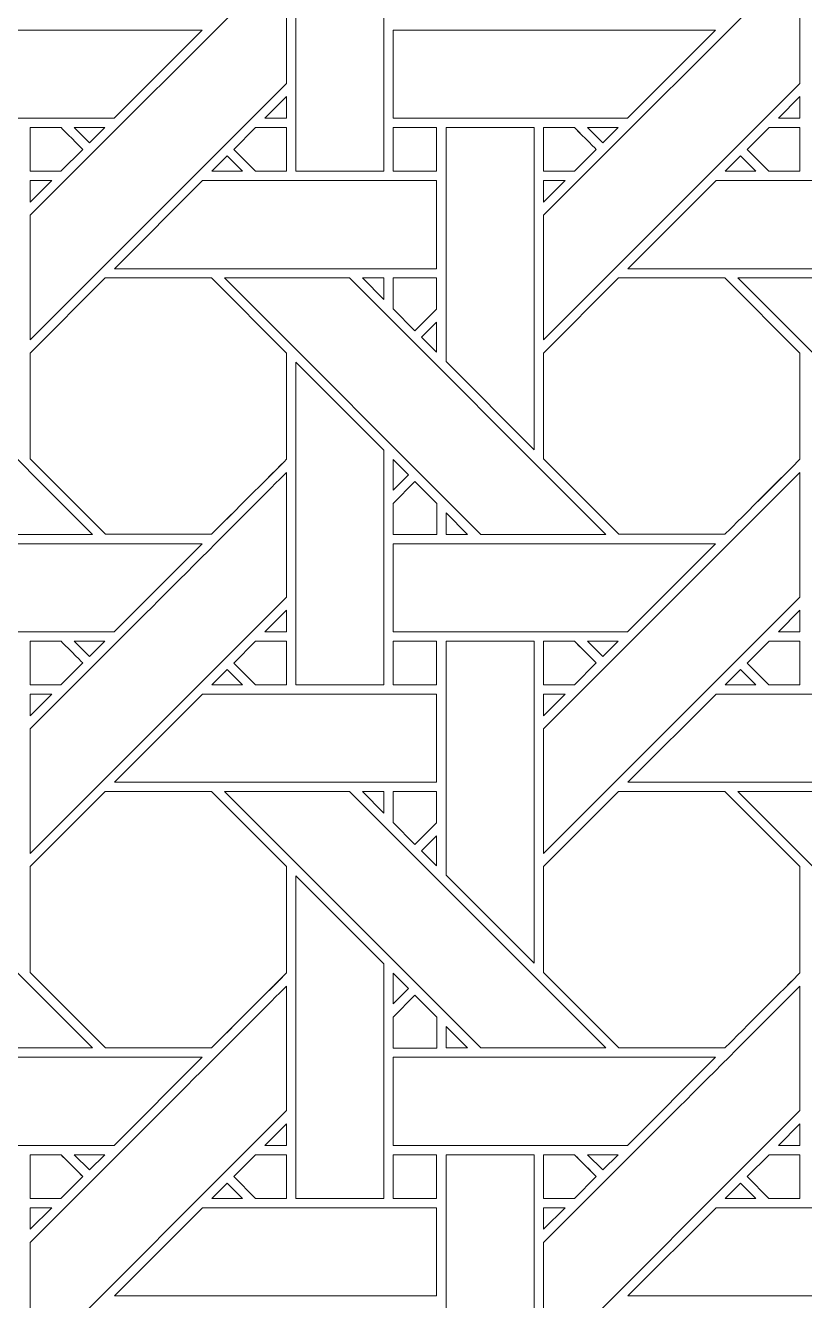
# Model space of a CAD drawing. Header units: inches. Extents: x 2.4 to 22.4, y -0.9 to 19.1.
# Drawn here: x 10.714 to 12.154, y 8.866 to 11.221 of the extents above; entities that cross this region are included whole.
import ezdxf

# ---------------------------------------------------------------- set-up
doc = ezdxf.new("R2010")
doc.units = ezdxf.units.IN
doc.header["$MEASUREMENT"] = 0
doc.layers.add('Design', color=7, linetype='Continuous', lineweight=0)

msp = doc.modelspace()

# ---------------------------------------------------------------- linework, layer by layer
at = {"layer": 'Design'}
for points, knots in [([(2.3829, 19.0948), (2.3829, 19.0948), (2.3829, -0.9052), (2.3829, -0.9052), (2.3829, -0.9052), (22.3829, -0.9052), (22.3829, -0.9052), (22.3829, -0.9052), (22.3829, 19.0948), (22.3829, 19.0948), (22.3829, 19.0948), (2.3829, 19.0948), (2.3829, 19.0948)], [0, 0, 0, 0, 1, 1, 1, 2, 2, 2, 3, 3, 3, 4, 4, 4, 4]), ([(3.3653, 18.1123), (3.3653, 18.1123), (3.3653, 0.0772), (3.3653, 0.0772), (3.3653, 0.0772), (21.4004, 0.0772), (21.4004, 0.0772), (21.4004, 0.0772), (21.4004, 18.1123), (21.4004, 18.1123), (21.4004, 18.1123), (3.3653, 18.1123), (3.3653, 18.1123)], [0, 0, 0, 0, 1, 1, 1, 2, 2, 2, 3, 3, 3, 4, 4, 4, 4]), ([(11.2137, 10.9519), (11.2137, 10.9519), (11.2137, 11.5477), (11.2137, 11.5477), (11.2137, 11.5477), (11.3765, 11.3856), (11.3765, 11.3856), (11.3765, 11.3856), (11.3765, 10.9519), (11.3765, 10.9519), (11.3765, 10.9519), (11.2137, 10.9519), (11.2137, 10.9519)], [0, 0, 0, 0, 1, 1, 1, 2, 2, 2, 3, 3, 3, 4, 4, 4, 4]), ([(11.1966, 11.1141), (11.1966, 11.1141), (10.7229, 10.6404), (10.7229, 10.6404), (10.7229, 10.6404), (10.7229, 10.8705), (10.7229, 10.8705), (10.7229, 10.8705), (11.1966, 11.3441), (11.1966, 11.3441), (11.1966, 11.3441), (11.1966, 11.1141), (11.1966, 11.1141)], [0, 0, 0, 0, 1, 1, 1, 2, 2, 2, 3, 3, 3, 4, 4, 4, 4]), ([(12.1453, 11.1141), (12.1453, 11.1141), (11.6717, 10.6404), (11.6717, 10.6404), (11.6717, 10.6404), (11.6717, 10.8705), (11.6717, 10.8705), (11.6717, 10.8705), (12.1453, 11.3441), (12.1453, 11.3441), (12.1453, 11.3441), (12.1453, 11.1141), (12.1453, 11.1141)], [0, 0, 0, 0, 1, 1, 1, 2, 2, 2, 3, 3, 3, 4, 4, 4, 4]), ([(11.0408, 11.2126), (11.0408, 11.2126), (10.8781, 11.0499), (10.8781, 11.0499), (10.8781, 11.0499), (10.4451, 11.0499), (10.4451, 11.0499), (10.4451, 11.0499), (10.4451, 11.2126), (10.4451, 11.2126), (10.4451, 11.2126), (11.0408, 11.2126), (11.0408, 11.2126)], [0, 0, 0, 0, 1, 1, 1, 2, 2, 2, 3, 3, 3, 4, 4, 4, 4]), ([(11.9895, 11.2126), (11.9895, 11.2126), (11.8268, 11.0499), (11.8268, 11.0499), (11.8268, 11.0499), (11.3938, 11.0499), (11.3938, 11.0499), (11.3938, 11.0499), (11.3938, 11.2126), (11.3938, 11.2126), (11.3938, 11.2126), (11.9895, 11.2126), (11.9895, 11.2126)], [0, 0, 0, 0, 1, 1, 1, 2, 2, 2, 3, 3, 3, 4, 4, 4, 4]), ([(11.1966, 11.0499), (11.1966, 11.0499), (11.1568, 11.0499), (11.1568, 11.0499), (11.1568, 11.0499), (11.1966, 11.0897), (11.1966, 11.0897), (11.1966, 11.0897), (11.1966, 11.0499), (11.1966, 11.0499)], [0, 0, 0, 0, 1, 1, 1, 2, 2, 2, 3, 3, 3, 3]), ([(12.1056, 11.0499), (12.1056, 11.0499), (12.1453, 11.0897), (12.1453, 11.0897), (12.1453, 11.0897), (12.1453, 11.0499), (12.1453, 11.0499), (12.1453, 11.0499), (12.1056, 11.0499), (12.1056, 11.0499)], [0, 0, 0, 0, 1, 1, 1, 2, 2, 2, 3, 3, 3, 3]), ([(10.78, 11.0327), (10.7851, 11.0276), (10.8159, 10.9967), (10.8203, 10.9923), (10.8203, 10.9923), (10.7799, 10.9519), (10.7799, 10.9519), (10.7799, 10.9519), (10.7229, 10.9519), (10.7229, 10.9519), (10.7229, 10.9519), (10.7229, 11.0327), (10.7229, 11.0327), (10.7229, 11.0327), (10.78, 11.0327), (10.78, 11.0327)], [0, 0, 0, 0, 1, 1, 1, 2, 2, 2, 3, 3, 3, 4, 4, 4, 5, 5, 5, 5]), ([(10.8203, 10.9923), (10.8203, 10.9923), (10.7799, 10.9519), (10.7799, 10.9519), (10.7799, 10.9519), (10.7229, 10.9519), (10.7229, 10.9519), (10.7229, 10.9519), (10.7229, 11.0327), (10.7229, 11.0327), (10.7229, 11.0327), (10.78, 11.0327), (10.78, 11.0327), (10.7852, 11.0275), (10.816, 10.9966), (10.8203, 10.9923)], [0, 0, 0, 0, 1, 1, 1, 2, 2, 2, 3, 3, 3, 4, 4, 4, 5, 5, 5, 5]), ([(10.8044, 11.0326), (10.8044, 11.0326), (10.8608, 11.0326), (10.8608, 11.0326), (10.8608, 11.0326), (10.8325, 11.0045), (10.8325, 11.0045), (10.8325, 11.0045), (10.8044, 11.0326), (10.8044, 11.0326)], [0, 0, 0, 0, 1, 1, 1, 2, 2, 2, 3, 3, 3, 3]), ([(11.1395, 10.9519), (11.1395, 10.9519), (11.0991, 10.9923), (11.0991, 10.9923), (11.0991, 10.9923), (11.1396, 11.0327), (11.1396, 11.0327), (11.1396, 11.0327), (11.1966, 11.0327), (11.1966, 11.0327), (11.1966, 11.0327), (11.1966, 10.9519), (11.1966, 10.9519), (11.1966, 10.9519), (11.1395, 10.9519), (11.1395, 10.9519)], [0, 0, 0, 0, 1, 1, 1, 2, 2, 2, 3, 3, 3, 4, 4, 4, 5, 5, 5, 5]), ([(11.0991, 10.9923), (11.0991, 10.9923), (11.1396, 11.0327), (11.1396, 11.0327), (11.1396, 11.0327), (11.1966, 11.0327), (11.1966, 11.0327), (11.1966, 11.0327), (11.1966, 10.9519), (11.1966, 10.9519), (11.1966, 10.9519), (11.1395, 10.9519), (11.1395, 10.9519), (11.1395, 10.9519), (11.0991, 10.9923), (11.0991, 10.9923)], [0, 0, 0, 0, 1, 1, 1, 2, 2, 2, 3, 3, 3, 4, 4, 4, 5, 5, 5, 5]), ([(11.3938, 11.0327), (11.3938, 11.0327), (11.474, 11.0327), (11.474, 11.0327), (11.474, 11.0327), (11.474, 10.9519), (11.474, 10.9519), (11.474, 10.9519), (11.3938, 10.9519), (11.3938, 10.9519), (11.3938, 10.9519), (11.3938, 11.0327), (11.3938, 11.0327)], [0, 0, 0, 0, 1, 1, 1, 2, 2, 2, 3, 3, 3, 4, 4, 4, 4]), ([(11.474, 10.9519), (11.474, 10.9519), (11.3938, 10.9519), (11.3938, 10.9519), (11.3938, 10.9519), (11.3938, 11.0327), (11.3938, 11.0327), (11.3938, 11.0327), (11.474, 11.0327), (11.474, 11.0327), (11.474, 11.0327), (11.474, 10.9519), (11.474, 10.9519)], [0, 0, 0, 0, 1, 1, 1, 2, 2, 2, 3, 3, 3, 4, 4, 4, 4]), ([(11.4916, 10.6004), (11.4916, 10.6004), (11.4916, 11.0326), (11.4916, 11.0326), (11.4916, 11.0326), (11.6545, 11.0326), (11.6545, 11.0326), (11.6545, 11.0326), (11.6545, 10.4375), (11.6545, 10.4375), (11.6545, 10.4375), (11.4916, 10.6004), (11.4916, 10.6004)], [0, 0, 0, 0, 1, 1, 1, 2, 2, 2, 3, 3, 3, 4, 4, 4, 4]), ([(11.7287, 11.0327), (11.7339, 11.0276), (11.7646, 10.9967), (11.7691, 10.9923), (11.7691, 10.9923), (11.7286, 10.9519), (11.7286, 10.9519), (11.7286, 10.9519), (11.6717, 10.9519), (11.6717, 10.9519), (11.6717, 10.9519), (11.6717, 11.0327), (11.6717, 11.0327), (11.6717, 11.0327), (11.7287, 11.0327), (11.7287, 11.0327)], [0, 0, 0, 0, 1, 1, 1, 2, 2, 2, 3, 3, 3, 4, 4, 4, 5, 5, 5, 5]), ([(11.7691, 10.9923), (11.7691, 10.9923), (11.7286, 10.9519), (11.7286, 10.9519), (11.7286, 10.9519), (11.6717, 10.9519), (11.6717, 10.9519), (11.6717, 10.9519), (11.6717, 11.0327), (11.6717, 11.0327), (11.6717, 11.0327), (11.7287, 11.0327), (11.7287, 11.0327), (11.7339, 11.0275), (11.7647, 10.9966), (11.7691, 10.9923)], [0, 0, 0, 0, 1, 1, 1, 2, 2, 2, 3, 3, 3, 4, 4, 4, 5, 5, 5, 5]), ([(11.7531, 11.0326), (11.7531, 11.0326), (11.8096, 11.0326), (11.8096, 11.0326), (11.8096, 11.0326), (11.7813, 11.0045), (11.7813, 11.0045), (11.7813, 11.0045), (11.7531, 11.0326), (11.7531, 11.0326)], [0, 0, 0, 0, 1, 1, 1, 2, 2, 2, 3, 3, 3, 3]), ([(12.0882, 10.9519), (12.0882, 10.9519), (12.0479, 10.9923), (12.0479, 10.9923), (12.0479, 10.9923), (12.0883, 11.0327), (12.0883, 11.0327), (12.0883, 11.0327), (12.1453, 11.0327), (12.1453, 11.0327), (12.1453, 11.0327), (12.1453, 10.9519), (12.1453, 10.9519), (12.1453, 10.9519), (12.0882, 10.9519), (12.0882, 10.9519)], [0, 0, 0, 0, 1, 1, 1, 2, 2, 2, 3, 3, 3, 4, 4, 4, 5, 5, 5, 5]), ([(12.1453, 10.9519), (12.1453, 10.9519), (12.0882, 10.9519), (12.0882, 10.9519), (12.0882, 10.9519), (12.0479, 10.9923), (12.0479, 10.9923), (12.0479, 10.9923), (12.0883, 11.0327), (12.0883, 11.0327), (12.0883, 11.0327), (12.1453, 11.0327), (12.1453, 11.0327), (12.1453, 11.0327), (12.1453, 10.9519), (12.1453, 10.9519)], [0, 0, 0, 0, 1, 1, 1, 2, 2, 2, 3, 3, 3, 4, 4, 4, 5, 5, 5, 5]), ([(11.1153, 10.9519), (11.1153, 10.9519), (11.0588, 10.9519), (11.0588, 10.9519), (11.0588, 10.9519), (11.087, 10.9801), (11.087, 10.9801), (11.087, 10.9801), (11.1153, 10.9519), (11.1153, 10.9519)], [0, 0, 0, 0, 1, 1, 1, 2, 2, 2, 3, 3, 3, 3]), ([(12.0075, 10.9519), (12.0075, 10.9519), (12.0358, 10.9801), (12.0358, 10.9801), (12.0358, 10.9801), (12.064, 10.9519), (12.064, 10.9519), (12.064, 10.9519), (12.0075, 10.9519), (12.0075, 10.9519)], [0, 0, 0, 0, 1, 1, 1, 2, 2, 2, 3, 3, 3, 3]), ([(10.7628, 10.9347), (10.7628, 10.9347), (10.7229, 10.8949), (10.7229, 10.8949), (10.7229, 10.8949), (10.7229, 10.9347), (10.7229, 10.9347), (10.7229, 10.9347), (10.7628, 10.9347), (10.7628, 10.9347)], [0, 0, 0, 0, 1, 1, 1, 2, 2, 2, 3, 3, 3, 3]), ([(11.4741, 10.9347), (11.4741, 10.9347), (11.4741, 10.7719), (11.4741, 10.7719), (11.4741, 10.7719), (10.8788, 10.7719), (10.8788, 10.7719), (10.8788, 10.7719), (11.0416, 10.9347), (11.0416, 10.9347), (11.0416, 10.9347), (11.4741, 10.9347), (11.4741, 10.9347)], [0, 0, 0, 0, 1, 1, 1, 2, 2, 2, 3, 3, 3, 4, 4, 4, 4]), ([(11.7115, 10.9347), (11.7115, 10.9347), (11.6717, 10.8949), (11.6717, 10.8949), (11.6717, 10.8949), (11.6717, 10.9347), (11.6717, 10.9347), (11.6717, 10.9347), (11.7115, 10.9347), (11.7115, 10.9347)], [0, 0, 0, 0, 1, 1, 1, 2, 2, 2, 3, 3, 3, 3]), ([(12.4228, 10.9347), (12.4228, 10.9347), (12.4228, 10.7719), (12.4228, 10.7719), (12.4228, 10.7719), (11.8275, 10.7719), (11.8275, 10.7719), (11.8275, 10.7719), (11.9904, 10.9347), (11.9904, 10.9347), (11.9904, 10.9347), (12.4228, 10.9347), (12.4228, 10.9347)], [0, 0, 0, 0, 1, 1, 1, 2, 2, 2, 3, 3, 3, 4, 4, 4, 4]), ([(10.3643, 10.7548), (10.3643, 10.7548), (10.838, 10.2811), (10.838, 10.2811), (10.838, 10.2811), (10.6069, 10.2811), (10.6069, 10.2811), (10.6069, 10.2811), (10.1334, 10.7548), (10.1334, 10.7548), (10.1334, 10.7548), (10.3643, 10.7548), (10.3643, 10.7548)], [0, 0, 0, 0, 1, 1, 1, 2, 2, 2, 3, 3, 3, 4, 4, 4, 4]), ([(10.8616, 10.7548), (10.8616, 10.7548), (11.0578, 10.7548), (11.0578, 10.7548), (11.0578, 10.7548), (11.1966, 10.6161), (11.1966, 10.6161), (11.1966, 10.6161), (11.1966, 10.4198), (11.1966, 10.4198), (11.1788, 10.4019), (11.0669, 10.2902), (11.0579, 10.2812), (11.0579, 10.2812), (10.8622, 10.2812), (10.8622, 10.2812), (10.8622, 10.2812), (10.7229, 10.4204), (10.7229, 10.4204), (10.7229, 10.4204), (10.7229, 10.6161), (10.7229, 10.6161), (10.7229, 10.6161), (10.8616, 10.7548), (10.8616, 10.7548)], [0, 0, 0, 0, 1, 1, 1, 2, 2, 2, 3, 3, 3, 4, 4, 4, 5, 5, 5, 6, 6, 6, 7, 7, 7, 8, 8, 8, 8]), ([(11.1966, 10.6161), (11.1966, 10.6161), (11.1966, 10.4198), (11.1966, 10.4198), (11.1787, 10.4019), (11.0668, 10.2901), (11.0579, 10.2812), (11.0579, 10.2812), (10.8622, 10.2812), (10.8622, 10.2812), (10.8622, 10.2812), (10.7229, 10.4204), (10.7229, 10.4204), (10.7229, 10.4204), (10.7229, 10.6161), (10.7229, 10.6161), (10.7229, 10.6161), (10.8616, 10.7548), (10.8616, 10.7548), (10.8616, 10.7548), (11.0578, 10.7548), (11.0578, 10.7548), (11.0578, 10.7548), (11.1966, 10.6161), (11.1966, 10.6161)], [0, 0, 0, 0, 1, 1, 1, 2, 2, 2, 3, 3, 3, 4, 4, 4, 5, 5, 5, 6, 6, 6, 7, 7, 7, 8, 8, 8, 8]), ([(11.7867, 10.2811), (11.7867, 10.2811), (11.5556, 10.2811), (11.5556, 10.2811), (11.5556, 10.2811), (11.0821, 10.7548), (11.0821, 10.7548), (11.0821, 10.7548), (11.313, 10.7548), (11.313, 10.7548), (11.313, 10.7548), (11.7867, 10.2811), (11.7867, 10.2811)], [0, 0, 0, 0, 1, 1, 1, 2, 2, 2, 3, 3, 3, 4, 4, 4, 4]), ([(11.3372, 10.7548), (11.3372, 10.7548), (11.3766, 10.7548), (11.3766, 10.7548), (11.3766, 10.7548), (11.3766, 10.715), (11.3766, 10.715), (11.3766, 10.715), (11.3372, 10.7548), (11.3372, 10.7548)], [0, 0, 0, 0, 1, 1, 1, 2, 2, 2, 3, 3, 3, 3]), ([(11.474, 10.7548), (11.474, 10.7548), (11.474, 10.6972), (11.474, 10.6972), (11.474, 10.6972), (11.4341, 10.6573), (11.4341, 10.6573), (11.4341, 10.6573), (11.3938, 10.6976), (11.3938, 10.6976), (11.3938, 10.6976), (11.3938, 10.7548), (11.3938, 10.7548), (11.3938, 10.7548), (11.474, 10.7548), (11.474, 10.7548)], [0, 0, 0, 0, 1, 1, 1, 2, 2, 2, 3, 3, 3, 4, 4, 4, 5, 5, 5, 5]), ([(11.4341, 10.6573), (11.4341, 10.6573), (11.3938, 10.6976), (11.3938, 10.6976), (11.3938, 10.6976), (11.3938, 10.7548), (11.3938, 10.7548), (11.3938, 10.7548), (11.474, 10.7548), (11.474, 10.7548), (11.474, 10.7548), (11.474, 10.6972), (11.474, 10.6972), (11.474, 10.6972), (11.4341, 10.6573), (11.4341, 10.6573)], [0, 0, 0, 0, 1, 1, 1, 2, 2, 2, 3, 3, 3, 4, 4, 4, 5, 5, 5, 5]), ([(11.8104, 10.7548), (11.8104, 10.7548), (12.0066, 10.7548), (12.0066, 10.7548), (12.0066, 10.7548), (12.1453, 10.6161), (12.1453, 10.6161), (12.1453, 10.6161), (12.1453, 10.4199), (12.1453, 10.4199), (12.1275, 10.4019), (12.0156, 10.2902), (12.0066, 10.2812), (12.0066, 10.2812), (11.8109, 10.2812), (11.8109, 10.2812), (11.8109, 10.2812), (11.6717, 10.4204), (11.6717, 10.4204), (11.6717, 10.4204), (11.6717, 10.6161), (11.6717, 10.6161), (11.6717, 10.6161), (11.8104, 10.7548), (11.8104, 10.7548)], [0, 0, 0, 0, 1, 1, 1, 2, 2, 2, 3, 3, 3, 4, 4, 4, 5, 5, 5, 6, 6, 6, 7, 7, 7, 8, 8, 8, 8]), ([(12.1453, 10.6161), (12.1453, 10.6161), (12.1453, 10.4199), (12.1453, 10.4199), (12.1274, 10.4017), (12.0155, 10.29), (12.0066, 10.2812), (12.0066, 10.2812), (11.8109, 10.2812), (11.8109, 10.2812), (11.8109, 10.2812), (11.6717, 10.4204), (11.6717, 10.4204), (11.6717, 10.4204), (11.6717, 10.6161), (11.6717, 10.6161), (11.6717, 10.6161), (11.8104, 10.7548), (11.8104, 10.7548), (11.8104, 10.7548), (12.0066, 10.7548), (12.0066, 10.7548), (12.0066, 10.7548), (12.1453, 10.6161), (12.1453, 10.6161)], [0, 0, 0, 0, 1, 1, 1, 2, 2, 2, 3, 3, 3, 4, 4, 4, 5, 5, 5, 6, 6, 6, 7, 7, 7, 8, 8, 8, 8]), ([(12.7354, 10.2811), (12.7354, 10.2811), (12.5044, 10.2811), (12.5044, 10.2811), (12.5044, 10.2811), (12.0308, 10.7548), (12.0308, 10.7548), (12.0308, 10.7548), (12.2618, 10.7548), (12.2618, 10.7548), (12.2618, 10.7548), (12.7354, 10.2811), (12.7354, 10.2811)], [0, 0, 0, 0, 1, 1, 1, 2, 2, 2, 3, 3, 3, 4, 4, 4, 4]), ([(11.4741, 10.6729), (11.4741, 10.6729), (11.4741, 10.6178), (11.4741, 10.6178), (11.4741, 10.6178), (11.4463, 10.6452), (11.4463, 10.6452), (11.4463, 10.6452), (11.4741, 10.6729), (11.4741, 10.6729)], [0, 0, 0, 0, 1, 1, 1, 2, 2, 2, 3, 3, 3, 3]), ([(11.2137, 10.0031), (11.2137, 10.0031), (11.2137, 10.599), (11.2137, 10.599), (11.2137, 10.599), (11.3765, 10.4368), (11.3765, 10.4368), (11.3765, 10.4368), (11.3765, 10.0031), (11.3765, 10.0031), (11.3765, 10.0031), (11.2137, 10.0031), (11.2137, 10.0031)], [0, 0, 0, 0, 1, 1, 1, 2, 2, 2, 3, 3, 3, 4, 4, 4, 4]), ([(11.3938, 10.3626), (11.3938, 10.3626), (11.3938, 10.4193), (11.3938, 10.4193), (11.3938, 10.4193), (11.422, 10.3908), (11.422, 10.3908), (11.422, 10.3908), (11.3938, 10.3626), (11.3938, 10.3626)], [0, 0, 0, 0, 1, 1, 1, 2, 2, 2, 3, 3, 3, 3]), ([(10.8592, 10.058), (10.9086, 10.1072), (11.1411, 10.3399), (11.1966, 10.3954), (11.1966, 10.3954), (11.1966, 10.1654), (11.1966, 10.1654), (11.1966, 10.1654), (10.7229, 9.6917), (10.7229, 9.6917), (10.7229, 9.6917), (10.7229, 9.9218), (10.7229, 9.9218), (10.7229, 9.9218), (10.8592, 10.058), (10.8592, 10.058)], [0, 0, 0, 0, 1, 1, 1, 2, 2, 2, 3, 3, 3, 4, 4, 4, 5, 5, 5, 5]), ([(12.1453, 10.1654), (12.1453, 10.1654), (11.6717, 9.6917), (11.6717, 9.6917), (11.6717, 9.6917), (11.6717, 9.9218), (11.6717, 9.9218), (11.6717, 9.9218), (12.1453, 10.3954), (12.1453, 10.3954), (12.1453, 10.3954), (12.1453, 10.1654), (12.1453, 10.1654)], [0, 0, 0, 0, 1, 1, 1, 2, 2, 2, 3, 3, 3, 4, 4, 4, 4]), ([(11.3938, 10.2809), (11.3938, 10.2809), (11.3938, 10.3382), (11.3938, 10.3382), (11.3938, 10.3382), (11.4341, 10.3785), (11.4341, 10.3785), (11.4341, 10.3785), (11.4745, 10.3382), (11.4745, 10.3382), (11.4745, 10.3382), (11.4745, 10.2809), (11.4745, 10.2809), (11.4745, 10.2809), (11.3938, 10.2809), (11.3938, 10.2809)], [0, 0, 0, 0, 1, 1, 1, 2, 2, 2, 3, 3, 3, 4, 4, 4, 5, 5, 5, 5]), ([(11.4341, 10.3785), (11.4341, 10.3785), (11.4745, 10.3382), (11.4745, 10.3382), (11.4745, 10.3382), (11.4745, 10.2809), (11.4745, 10.2809), (11.4745, 10.2809), (11.3938, 10.2809), (11.3938, 10.2809), (11.3938, 10.2809), (11.3938, 10.3382), (11.3938, 10.3382), (11.3938, 10.3382), (11.4341, 10.3785), (11.4341, 10.3785)], [0, 0, 0, 0, 1, 1, 1, 2, 2, 2, 3, 3, 3, 4, 4, 4, 5, 5, 5, 5]), ([(11.4917, 10.2811), (11.4917, 10.2811), (11.4917, 10.3209), (11.4917, 10.3209), (11.4917, 10.3209), (11.5314, 10.2811), (11.5314, 10.2811), (11.5314, 10.2811), (11.4917, 10.2811), (11.4917, 10.2811)], [0, 0, 0, 0, 1, 1, 1, 2, 2, 2, 3, 3, 3, 3]), ([(10.4451, 10.1012), (10.4451, 10.1012), (10.4451, 10.2639), (10.4451, 10.2639), (10.4451, 10.2639), (11.0408, 10.2639), (11.0408, 10.2639), (11.0408, 10.2639), (10.8781, 10.1012), (10.8781, 10.1012), (10.8781, 10.1012), (10.4451, 10.1012), (10.4451, 10.1012)], [0, 0, 0, 0, 1, 1, 1, 2, 2, 2, 3, 3, 3, 4, 4, 4, 4]), ([(11.9895, 10.2639), (11.9895, 10.2639), (11.8268, 10.1012), (11.8268, 10.1012), (11.8268, 10.1012), (11.3938, 10.1012), (11.3938, 10.1012), (11.3938, 10.1012), (11.3938, 10.2639), (11.3938, 10.2639), (11.3938, 10.2639), (11.9895, 10.2639), (11.9895, 10.2639)], [0, 0, 0, 0, 1, 1, 1, 2, 2, 2, 3, 3, 3, 4, 4, 4, 4]), ([(11.1568, 10.1012), (11.1568, 10.1012), (11.1966, 10.141), (11.1966, 10.141), (11.1966, 10.141), (11.1966, 10.1012), (11.1966, 10.1012), (11.1966, 10.1012), (11.1568, 10.1012), (11.1568, 10.1012)], [0, 0, 0, 0, 1, 1, 1, 2, 2, 2, 3, 3, 3, 3]), ([(12.1056, 10.1012), (12.1056, 10.1012), (12.1453, 10.141), (12.1453, 10.141), (12.1453, 10.141), (12.1453, 10.1012), (12.1453, 10.1012), (12.1453, 10.1012), (12.1056, 10.1012), (12.1056, 10.1012)], [0, 0, 0, 0, 1, 1, 1, 2, 2, 2, 3, 3, 3, 3]), ([(10.78, 10.0839), (10.7851, 10.0788), (10.8159, 10.048), (10.8203, 10.0436), (10.8203, 10.0436), (10.7799, 10.0032), (10.7799, 10.0032), (10.7799, 10.0032), (10.7229, 10.0032), (10.7229, 10.0032), (10.7229, 10.0032), (10.7229, 10.0839), (10.7229, 10.0839), (10.7229, 10.0839), (10.78, 10.0839), (10.78, 10.0839)], [0, 0, 0, 0, 1, 1, 1, 2, 2, 2, 3, 3, 3, 4, 4, 4, 5, 5, 5, 5]), ([(10.8203, 10.0436), (10.8203, 10.0436), (10.7799, 10.0032), (10.7799, 10.0032), (10.7799, 10.0032), (10.7229, 10.0032), (10.7229, 10.0032), (10.7229, 10.0032), (10.7229, 10.0839), (10.7229, 10.0839), (10.7229, 10.0839), (10.78, 10.0839), (10.78, 10.0839), (10.7852, 10.0787), (10.816, 10.0479), (10.8203, 10.0436)], [0, 0, 0, 0, 1, 1, 1, 2, 2, 2, 3, 3, 3, 4, 4, 4, 5, 5, 5, 5]), ([(10.8044, 10.0839), (10.8044, 10.0839), (10.8608, 10.0839), (10.8608, 10.0839), (10.8608, 10.0839), (10.8326, 10.0557), (10.8326, 10.0557), (10.8326, 10.0557), (10.8044, 10.0839), (10.8044, 10.0839)], [0, 0, 0, 0, 1, 1, 1, 2, 2, 2, 3, 3, 3, 3]), ([(11.1395, 10.0031), (11.1395, 10.0031), (11.0991, 10.0435), (11.0991, 10.0435), (11.0991, 10.0435), (11.1396, 10.084), (11.1396, 10.084), (11.1396, 10.084), (11.1966, 10.084), (11.1966, 10.084), (11.1966, 10.084), (11.1966, 10.0031), (11.1966, 10.0031), (11.1966, 10.0031), (11.1395, 10.0031), (11.1395, 10.0031)], [0, 0, 0, 0, 1, 1, 1, 2, 2, 2, 3, 3, 3, 4, 4, 4, 5, 5, 5, 5]), ([(11.0991, 10.0435), (11.0991, 10.0435), (11.1396, 10.084), (11.1396, 10.084), (11.1396, 10.084), (11.1966, 10.084), (11.1966, 10.084), (11.1966, 10.084), (11.1966, 10.0031), (11.1966, 10.0031), (11.1966, 10.0031), (11.1395, 10.0031), (11.1395, 10.0031), (11.1395, 10.0031), (11.0991, 10.0435), (11.0991, 10.0435)], [0, 0, 0, 0, 1, 1, 1, 2, 2, 2, 3, 3, 3, 4, 4, 4, 5, 5, 5, 5]), ([(11.3938, 10.0839), (11.3938, 10.0839), (11.474, 10.0839), (11.474, 10.0839), (11.474, 10.0839), (11.474, 10.0031), (11.474, 10.0031), (11.474, 10.0031), (11.3938, 10.0031), (11.3938, 10.0031), (11.3938, 10.0031), (11.3938, 10.0839), (11.3938, 10.0839)], [0, 0, 0, 0, 1, 1, 1, 2, 2, 2, 3, 3, 3, 4, 4, 4, 4]), ([(11.474, 10.0839), (11.474, 10.0839), (11.474, 10.0031), (11.474, 10.0031), (11.474, 10.0031), (11.3938, 10.0031), (11.3938, 10.0031), (11.3938, 10.0031), (11.3938, 10.0839), (11.3938, 10.0839), (11.3938, 10.0839), (11.474, 10.0839), (11.474, 10.0839)], [0, 0, 0, 0, 1, 1, 1, 2, 2, 2, 3, 3, 3, 4, 4, 4, 4]), ([(11.6545, 10.0839), (11.6545, 10.0839), (11.6545, 9.4888), (11.6545, 9.4888), (11.6545, 9.4888), (11.4916, 9.6517), (11.4916, 9.6517), (11.4916, 9.6517), (11.4916, 10.0839), (11.4916, 10.0839), (11.4916, 10.0839), (11.6545, 10.0839), (11.6545, 10.0839)], [0, 0, 0, 0, 1, 1, 1, 2, 2, 2, 3, 3, 3, 4, 4, 4, 4]), ([(11.7287, 10.0839), (11.7339, 10.0788), (11.7646, 10.048), (11.7691, 10.0436), (11.7691, 10.0436), (11.7286, 10.0032), (11.7286, 10.0032), (11.7286, 10.0032), (11.6717, 10.0032), (11.6717, 10.0032), (11.6717, 10.0032), (11.6717, 10.0839), (11.6717, 10.0839), (11.6717, 10.0839), (11.7287, 10.0839), (11.7287, 10.0839)], [0, 0, 0, 0, 1, 1, 1, 2, 2, 2, 3, 3, 3, 4, 4, 4, 5, 5, 5, 5]), ([(11.7691, 10.0436), (11.7691, 10.0436), (11.7286, 10.0032), (11.7286, 10.0032), (11.7286, 10.0032), (11.6717, 10.0032), (11.6717, 10.0032), (11.6717, 10.0032), (11.6717, 10.0839), (11.6717, 10.0839), (11.6717, 10.0839), (11.7287, 10.0839), (11.7287, 10.0839), (11.7339, 10.0787), (11.7647, 10.0479), (11.7691, 10.0436)], [0, 0, 0, 0, 1, 1, 1, 2, 2, 2, 3, 3, 3, 4, 4, 4, 5, 5, 5, 5]), ([(11.7531, 10.0839), (11.7531, 10.0839), (11.8096, 10.0839), (11.8096, 10.0839), (11.8096, 10.0839), (11.7813, 10.0557), (11.7813, 10.0557), (11.7813, 10.0557), (11.7531, 10.0839), (11.7531, 10.0839)], [0, 0, 0, 0, 1, 1, 1, 2, 2, 2, 3, 3, 3, 3]), ([(12.0882, 10.0031), (12.0882, 10.0031), (12.0479, 10.0435), (12.0479, 10.0435), (12.0479, 10.0435), (12.0883, 10.084), (12.0883, 10.084), (12.0883, 10.084), (12.1453, 10.084), (12.1453, 10.084), (12.1453, 10.084), (12.1453, 10.0031), (12.1453, 10.0031), (12.1453, 10.0031), (12.0882, 10.0031), (12.0882, 10.0031)], [0, 0, 0, 0, 1, 1, 1, 2, 2, 2, 3, 3, 3, 4, 4, 4, 5, 5, 5, 5]), ([(12.1453, 10.0031), (12.1453, 10.0031), (12.0882, 10.0031), (12.0882, 10.0031), (12.0882, 10.0031), (12.0479, 10.0435), (12.0479, 10.0435), (12.0479, 10.0435), (12.0883, 10.084), (12.0883, 10.084), (12.0883, 10.084), (12.1453, 10.084), (12.1453, 10.084), (12.1453, 10.084), (12.1453, 10.0031), (12.1453, 10.0031)], [0, 0, 0, 0, 1, 1, 1, 2, 2, 2, 3, 3, 3, 4, 4, 4, 5, 5, 5, 5]), ([(11.1153, 10.0031), (11.1153, 10.0031), (11.0588, 10.0031), (11.0588, 10.0031), (11.0588, 10.0031), (11.087, 10.0314), (11.087, 10.0314), (11.087, 10.0314), (11.1153, 10.0031), (11.1153, 10.0031)], [0, 0, 0, 0, 1, 1, 1, 2, 2, 2, 3, 3, 3, 3]), ([(12.0075, 10.0031), (12.0075, 10.0031), (12.0358, 10.0314), (12.0358, 10.0314), (12.0358, 10.0314), (12.064, 10.0031), (12.064, 10.0031), (12.064, 10.0031), (12.0075, 10.0031), (12.0075, 10.0031)], [0, 0, 0, 0, 1, 1, 1, 2, 2, 2, 3, 3, 3, 3]), ([(10.7628, 9.986), (10.7628, 9.986), (10.7229, 9.9462), (10.7229, 9.9462), (10.7229, 9.9462), (10.7229, 9.986), (10.7229, 9.986), (10.7229, 9.986), (10.7628, 9.986), (10.7628, 9.986)], [0, 0, 0, 0, 1, 1, 1, 2, 2, 2, 3, 3, 3, 3]), ([(11.0416, 9.986), (11.0416, 9.986), (11.4741, 9.986), (11.4741, 9.986), (11.4741, 9.986), (11.4741, 9.8232), (11.4741, 9.8232), (11.4741, 9.8232), (10.8788, 9.8232), (10.8788, 9.8232), (10.8788, 9.8232), (11.0416, 9.986), (11.0416, 9.986)], [0, 0, 0, 0, 1, 1, 1, 2, 2, 2, 3, 3, 3, 4, 4, 4, 4]), ([(11.7115, 9.986), (11.7115, 9.986), (11.6717, 9.9462), (11.6717, 9.9462), (11.6717, 9.9462), (11.6717, 9.986), (11.6717, 9.986), (11.6717, 9.986), (11.7115, 9.986), (11.7115, 9.986)], [0, 0, 0, 0, 1, 1, 1, 2, 2, 2, 3, 3, 3, 3]), ([(12.4228, 9.986), (12.4228, 9.986), (12.4228, 9.8232), (12.4228, 9.8232), (12.4228, 9.8232), (11.8275, 9.8232), (11.8275, 9.8232), (11.8275, 9.8232), (11.9904, 9.986), (11.9904, 9.986), (11.9904, 9.986), (12.4228, 9.986), (12.4228, 9.986)], [0, 0, 0, 0, 1, 1, 1, 2, 2, 2, 3, 3, 3, 4, 4, 4, 4]), ([(10.3643, 9.8061), (10.3643, 9.8061), (10.838, 9.3324), (10.838, 9.3324), (10.838, 9.3324), (10.6069, 9.3324), (10.6069, 9.3324), (10.6069, 9.3324), (10.1334, 9.8061), (10.1334, 9.8061), (10.1334, 9.8061), (10.3643, 9.8061), (10.3643, 9.8061)], [0, 0, 0, 0, 1, 1, 1, 2, 2, 2, 3, 3, 3, 4, 4, 4, 4]), ([(10.8616, 9.8061), (10.8616, 9.8061), (11.0578, 9.8061), (11.0578, 9.8061), (11.0578, 9.8061), (11.1966, 9.6673), (11.1966, 9.6673), (11.1966, 9.6673), (11.1966, 9.4711), (11.1966, 9.4711), (11.1788, 9.4532), (11.0669, 9.3414), (11.0579, 9.3324), (11.0579, 9.3324), (10.8622, 9.3324), (10.8622, 9.3324), (10.8622, 9.3324), (10.7229, 9.4717), (10.7229, 9.4717), (10.7229, 9.4717), (10.7229, 9.6673), (10.7229, 9.6673), (10.7229, 9.6673), (10.8616, 9.8061), (10.8616, 9.8061)], [0, 0, 0, 0, 1, 1, 1, 2, 2, 2, 3, 3, 3, 4, 4, 4, 5, 5, 5, 6, 6, 6, 7, 7, 7, 8, 8, 8, 8]), ([(10.7229, 9.6673), (10.7229, 9.6673), (10.8616, 9.8061), (10.8616, 9.8061), (10.8616, 9.8061), (11.0578, 9.8061), (11.0578, 9.8061), (11.0578, 9.8061), (11.1966, 9.6673), (11.1966, 9.6673), (11.1966, 9.6673), (11.1966, 9.4711), (11.1966, 9.4711), (11.1787, 9.4531), (11.0668, 9.3414), (11.0579, 9.3324), (11.0579, 9.3324), (10.8622, 9.3324), (10.8622, 9.3324), (10.8622, 9.3324), (10.7229, 9.4717), (10.7229, 9.4717), (10.7229, 9.4717), (10.7229, 9.6673), (10.7229, 9.6673)], [0, 0, 0, 0, 1, 1, 1, 2, 2, 2, 3, 3, 3, 4, 4, 4, 5, 5, 5, 6, 6, 6, 7, 7, 7, 8, 8, 8, 8]), ([(11.313, 9.8061), (11.313, 9.8061), (11.7867, 9.3324), (11.7867, 9.3324), (11.7867, 9.3324), (11.5556, 9.3324), (11.5556, 9.3324), (11.5556, 9.3324), (11.0821, 9.8061), (11.0821, 9.8061), (11.0821, 9.8061), (11.313, 9.8061), (11.313, 9.8061)], [0, 0, 0, 0, 1, 1, 1, 2, 2, 2, 3, 3, 3, 4, 4, 4, 4]), ([(11.3766, 9.8061), (11.3766, 9.8061), (11.3766, 9.7662), (11.3766, 9.7662), (11.3766, 9.7662), (11.3372, 9.8061), (11.3372, 9.8061), (11.3372, 9.8061), (11.3766, 9.8061), (11.3766, 9.8061)], [0, 0, 0, 0, 1, 1, 1, 2, 2, 2, 3, 3, 3, 3]), ([(11.474, 9.8061), (11.474, 9.8061), (11.474, 9.7485), (11.474, 9.7485), (11.474, 9.7485), (11.4341, 9.7085), (11.4341, 9.7085), (11.4341, 9.7085), (11.3938, 9.7489), (11.3938, 9.7489), (11.3938, 9.7489), (11.3938, 9.8061), (11.3938, 9.8061), (11.3938, 9.8061), (11.474, 9.8061), (11.474, 9.8061)], [0, 0, 0, 0, 1, 1, 1, 2, 2, 2, 3, 3, 3, 4, 4, 4, 5, 5, 5, 5]), ([(11.4341, 9.7085), (11.4341, 9.7085), (11.3938, 9.7489), (11.3938, 9.7489), (11.3938, 9.7489), (11.3938, 9.8061), (11.3938, 9.8061), (11.3938, 9.8061), (11.474, 9.8061), (11.474, 9.8061), (11.474, 9.8061), (11.474, 9.7485), (11.474, 9.7485), (11.474, 9.7485), (11.4341, 9.7085), (11.4341, 9.7085)], [0, 0, 0, 0, 1, 1, 1, 2, 2, 2, 3, 3, 3, 4, 4, 4, 5, 5, 5, 5]), ([(11.8104, 9.8061), (11.8104, 9.8061), (12.0066, 9.8061), (12.0066, 9.8061), (12.0066, 9.8061), (12.1453, 9.6673), (12.1453, 9.6673), (12.1453, 9.6673), (12.1453, 9.4711), (12.1453, 9.4711), (12.1275, 9.4532), (12.0156, 9.3414), (12.0066, 9.3324), (12.0066, 9.3324), (11.8109, 9.3324), (11.8109, 9.3324), (11.8109, 9.3324), (11.6717, 9.4717), (11.6717, 9.4717), (11.6717, 9.4717), (11.6717, 9.6673), (11.6717, 9.6673), (11.6717, 9.6673), (11.8104, 9.8061), (11.8104, 9.8061)], [0, 0, 0, 0, 1, 1, 1, 2, 2, 2, 3, 3, 3, 4, 4, 4, 5, 5, 5, 6, 6, 6, 7, 7, 7, 8, 8, 8, 8]), ([(12.1453, 9.6673), (12.1453, 9.6673), (12.1453, 9.4711), (12.1453, 9.4711), (12.1274, 9.4531), (12.0155, 9.3414), (12.0066, 9.3324), (12.0066, 9.3324), (11.8109, 9.3324), (11.8109, 9.3324), (11.8109, 9.3324), (11.6717, 9.4717), (11.6717, 9.4717), (11.6717, 9.4717), (11.6717, 9.6673), (11.6717, 9.6673), (11.6717, 9.6673), (11.8104, 9.8061), (11.8104, 9.8061), (11.8104, 9.8061), (12.0066, 9.8061), (12.0066, 9.8061), (12.0066, 9.8061), (12.1453, 9.6673), (12.1453, 9.6673)], [0, 0, 0, 0, 1, 1, 1, 2, 2, 2, 3, 3, 3, 4, 4, 4, 5, 5, 5, 6, 6, 6, 7, 7, 7, 8, 8, 8, 8]), ([(12.7354, 9.3324), (12.7354, 9.3324), (12.5044, 9.3324), (12.5044, 9.3324), (12.5044, 9.3324), (12.0308, 9.8061), (12.0308, 9.8061), (12.0308, 9.8061), (12.2618, 9.8061), (12.2618, 9.8061), (12.2618, 9.8061), (12.7354, 9.3324), (12.7354, 9.3324)], [0, 0, 0, 0, 1, 1, 1, 2, 2, 2, 3, 3, 3, 4, 4, 4, 4]), ([(11.4741, 9.7242), (11.4741, 9.7242), (11.4741, 9.6691), (11.4741, 9.6691), (11.4741, 9.6691), (11.4463, 9.6964), (11.4463, 9.6964), (11.4463, 9.6964), (11.4741, 9.7242), (11.4741, 9.7242)], [0, 0, 0, 0, 1, 1, 1, 2, 2, 2, 3, 3, 3, 3]), ([(11.3765, 9.0544), (11.3765, 9.0544), (11.2137, 9.0544), (11.2137, 9.0544), (11.2137, 9.0544), (11.2137, 9.6502), (11.2137, 9.6502), (11.2137, 9.6502), (11.3765, 9.4881), (11.3765, 9.4881), (11.3765, 9.4881), (11.3765, 9.0544), (11.3765, 9.0544)], [0, 0, 0, 0, 1, 1, 1, 2, 2, 2, 3, 3, 3, 4, 4, 4, 4]), ([(11.3938, 9.4138), (11.3938, 9.4138), (11.3938, 9.4706), (11.3938, 9.4706), (11.3938, 9.4706), (11.422, 9.442), (11.422, 9.442), (11.422, 9.442), (11.3938, 9.4138), (11.3938, 9.4138)], [0, 0, 0, 0, 1, 1, 1, 2, 2, 2, 3, 3, 3, 3]), ([(10.8593, 9.1094), (10.9088, 9.1586), (11.1412, 9.3912), (11.1966, 9.4467), (11.1966, 9.4467), (11.1966, 9.2166), (11.1966, 9.2166), (11.1966, 9.2166), (10.7229, 8.743), (10.7229, 8.743), (10.7229, 8.743), (10.7229, 8.9731), (10.7229, 8.9731), (10.7229, 8.9731), (10.8593, 9.1094), (10.8593, 9.1094)], [0, 0, 0, 0, 1, 1, 1, 2, 2, 2, 3, 3, 3, 4, 4, 4, 5, 5, 5, 5]), ([(11.8085, 9.1099), (11.8578, 9.1589), (12.0899, 9.3912), (12.1453, 9.4467), (12.1453, 9.4467), (12.1453, 9.2166), (12.1453, 9.2166), (12.1453, 9.2166), (11.6717, 8.743), (11.6717, 8.743), (11.6717, 8.743), (11.6717, 8.9731), (11.6717, 8.9731), (11.6717, 8.9731), (11.8085, 9.1099), (11.8085, 9.1099)], [0, 0, 0, 0, 1, 1, 1, 2, 2, 2, 3, 3, 3, 4, 4, 4, 5, 5, 5, 5]), ([(11.3938, 9.3322), (11.3938, 9.3322), (11.3938, 9.3895), (11.3938, 9.3895), (11.3938, 9.3895), (11.4341, 9.4298), (11.4341, 9.4298), (11.4341, 9.4298), (11.4745, 9.3895), (11.4745, 9.3895), (11.4745, 9.3895), (11.4745, 9.3322), (11.4745, 9.3322), (11.4745, 9.3322), (11.3938, 9.3322), (11.3938, 9.3322)], [0, 0, 0, 0, 1, 1, 1, 2, 2, 2, 3, 3, 3, 4, 4, 4, 5, 5, 5, 5]), ([(11.4341, 9.4298), (11.4341, 9.4298), (11.4745, 9.3895), (11.4745, 9.3895), (11.4745, 9.3895), (11.4745, 9.3322), (11.4745, 9.3322), (11.4745, 9.3322), (11.3938, 9.3322), (11.3938, 9.3322), (11.3938, 9.3322), (11.3938, 9.3895), (11.3938, 9.3895), (11.3938, 9.3895), (11.4341, 9.4298), (11.4341, 9.4298)], [0, 0, 0, 0, 1, 1, 1, 2, 2, 2, 3, 3, 3, 4, 4, 4, 5, 5, 5, 5]), ([(11.4917, 9.3324), (11.4917, 9.3324), (11.4917, 9.3722), (11.4917, 9.3722), (11.4917, 9.3722), (11.5314, 9.3324), (11.5314, 9.3324), (11.5314, 9.3324), (11.4917, 9.3324), (11.4917, 9.3324)], [0, 0, 0, 0, 1, 1, 1, 2, 2, 2, 3, 3, 3, 3]), ([(10.4451, 9.1525), (10.4451, 9.1525), (10.4451, 9.3152), (10.4451, 9.3152), (10.4451, 9.3152), (11.0408, 9.3152), (11.0408, 9.3152), (11.0408, 9.3152), (10.8781, 9.1525), (10.8781, 9.1525), (10.8781, 9.1525), (10.4451, 9.1525), (10.4451, 9.1525)], [0, 0, 0, 0, 1, 1, 1, 2, 2, 2, 3, 3, 3, 4, 4, 4, 4]), ([(11.3938, 9.1525), (11.3938, 9.1525), (11.3938, 9.3152), (11.3938, 9.3152), (11.3938, 9.3152), (11.9895, 9.3152), (11.9895, 9.3152), (11.9895, 9.3152), (11.8268, 9.1525), (11.8268, 9.1525), (11.8268, 9.1525), (11.3938, 9.1525), (11.3938, 9.1525)], [0, 0, 0, 0, 1, 1, 1, 2, 2, 2, 3, 3, 3, 4, 4, 4, 4]), ([(11.1568, 9.1525), (11.1568, 9.1525), (11.1966, 9.1923), (11.1966, 9.1923), (11.1966, 9.1923), (11.1966, 9.1525), (11.1966, 9.1525), (11.1966, 9.1525), (11.1568, 9.1525), (11.1568, 9.1525)], [0, 0, 0, 0, 1, 1, 1, 2, 2, 2, 3, 3, 3, 3]), ([(12.1056, 9.1525), (12.1056, 9.1525), (12.1453, 9.1923), (12.1453, 9.1923), (12.1453, 9.1923), (12.1453, 9.1525), (12.1453, 9.1525), (12.1453, 9.1525), (12.1056, 9.1525), (12.1056, 9.1525)], [0, 0, 0, 0, 1, 1, 1, 2, 2, 2, 3, 3, 3, 3]), ([(10.78, 9.1352), (10.7851, 9.1301), (10.8159, 9.0993), (10.8203, 9.0948), (10.8203, 9.0948), (10.7799, 9.0544), (10.7799, 9.0544), (10.7799, 9.0544), (10.7229, 9.0544), (10.7229, 9.0544), (10.7229, 9.0544), (10.7229, 9.1352), (10.7229, 9.1352), (10.7229, 9.1352), (10.78, 9.1352), (10.78, 9.1352)], [0, 0, 0, 0, 1, 1, 1, 2, 2, 2, 3, 3, 3, 4, 4, 4, 5, 5, 5, 5]), ([(10.8057, 9.1095), (10.8057, 9.1095), (10.8203, 9.0948), (10.8203, 9.0948), (10.8203, 9.0948), (10.7799, 9.0544), (10.7799, 9.0544), (10.7799, 9.0544), (10.7229, 9.0544), (10.7229, 9.0544), (10.7229, 9.0544), (10.7229, 9.1352), (10.7229, 9.1352), (10.7229, 9.1352), (10.78, 9.1352), (10.78, 9.1352), (10.7856, 9.1296), (10.7961, 9.1192), (10.8057, 9.1095)], [0, 0, 0, 0, 1, 1, 1, 2, 2, 2, 3, 3, 3, 4, 4, 4, 5, 5, 5, 6, 6, 6, 6]), ([(10.8044, 9.1352), (10.8044, 9.1352), (10.8608, 9.1352), (10.8608, 9.1352), (10.8608, 9.1352), (10.8325, 9.107), (10.8325, 9.107), (10.8325, 9.107), (10.8044, 9.1352), (10.8044, 9.1352)], [0, 0, 0, 0, 1, 1, 1, 2, 2, 2, 3, 3, 3, 3]), ([(11.1395, 9.0544), (11.1395, 9.0544), (11.0991, 9.0948), (11.0991, 9.0948), (11.0991, 9.0948), (11.1396, 9.1352), (11.1396, 9.1352), (11.1396, 9.1352), (11.1966, 9.1352), (11.1966, 9.1352), (11.1966, 9.1352), (11.1966, 9.0544), (11.1966, 9.0544), (11.1966, 9.0544), (11.1395, 9.0544), (11.1395, 9.0544)], [0, 0, 0, 0, 1, 1, 1, 2, 2, 2, 3, 3, 3, 4, 4, 4, 5, 5, 5, 5]), ([(11.0991, 9.0948), (11.0991, 9.0948), (11.1396, 9.1352), (11.1396, 9.1352), (11.1396, 9.1352), (11.1966, 9.1352), (11.1966, 9.1352), (11.1966, 9.1352), (11.1966, 9.0544), (11.1966, 9.0544), (11.1966, 9.0544), (11.1395, 9.0544), (11.1395, 9.0544), (11.1395, 9.0544), (11.0991, 9.0948), (11.0991, 9.0948)], [0, 0, 0, 0, 1, 1, 1, 2, 2, 2, 3, 3, 3, 4, 4, 4, 5, 5, 5, 5]), ([(11.3938, 9.1352), (11.3938, 9.1352), (11.474, 9.1352), (11.474, 9.1352), (11.474, 9.1352), (11.474, 9.0544), (11.474, 9.0544), (11.474, 9.0544), (11.3938, 9.0544), (11.3938, 9.0544), (11.3938, 9.0544), (11.3938, 9.1352), (11.3938, 9.1352)], [0, 0, 0, 0, 1, 1, 1, 2, 2, 2, 3, 3, 3, 4, 4, 4, 4]), ([(11.474, 9.1352), (11.474, 9.1352), (11.474, 9.0544), (11.474, 9.0544), (11.474, 9.0544), (11.3938, 9.0544), (11.3938, 9.0544), (11.3938, 9.0544), (11.3938, 9.1352), (11.3938, 9.1352), (11.3938, 9.1352), (11.474, 9.1352), (11.474, 9.1352)], [0, 0, 0, 0, 1, 1, 1, 2, 2, 2, 3, 3, 3, 4, 4, 4, 4]), ([(11.6545, 9.1352), (11.6545, 9.1352), (11.6545, 8.5401), (11.6545, 8.5401), (11.6545, 8.5401), (11.4916, 8.703), (11.4916, 8.703), (11.4916, 8.703), (11.4916, 9.1352), (11.4916, 9.1352), (11.4916, 9.1352), (11.6545, 9.1352), (11.6545, 9.1352)], [0, 0, 0, 0, 1, 1, 1, 2, 2, 2, 3, 3, 3, 4, 4, 4, 4]), ([(11.7287, 9.1352), (11.7339, 9.1301), (11.7646, 9.0993), (11.7691, 9.0948), (11.7691, 9.0948), (11.7286, 9.0544), (11.7286, 9.0544), (11.7286, 9.0544), (11.6717, 9.0544), (11.6717, 9.0544), (11.6717, 9.0544), (11.6717, 9.1352), (11.6717, 9.1352), (11.6717, 9.1352), (11.7287, 9.1352), (11.7287, 9.1352)], [0, 0, 0, 0, 1, 1, 1, 2, 2, 2, 3, 3, 3, 4, 4, 4, 5, 5, 5, 5]), ([(11.7535, 9.1105), (11.7535, 9.1105), (11.7691, 9.0948), (11.7691, 9.0948), (11.7691, 9.0948), (11.7286, 9.0544), (11.7286, 9.0544), (11.7286, 9.0544), (11.6717, 9.0544), (11.6717, 9.0544), (11.6717, 9.0544), (11.6717, 9.1352), (11.6717, 9.1352), (11.6717, 9.1352), (11.7287, 9.1352), (11.7287, 9.1352), (11.7341, 9.1298), (11.7441, 9.1198), (11.7535, 9.1105)], [0, 0, 0, 0, 1, 1, 1, 2, 2, 2, 3, 3, 3, 4, 4, 4, 5, 5, 5, 6, 6, 6, 6]), ([(11.7531, 9.1352), (11.7531, 9.1352), (11.8096, 9.1352), (11.8096, 9.1352), (11.8096, 9.1352), (11.7813, 9.107), (11.7813, 9.107), (11.7813, 9.107), (11.7531, 9.1352), (11.7531, 9.1352)], [0, 0, 0, 0, 1, 1, 1, 2, 2, 2, 3, 3, 3, 3]), ([(12.0882, 9.0544), (12.0882, 9.0544), (12.0479, 9.0948), (12.0479, 9.0948), (12.0479, 9.0948), (12.0883, 9.1352), (12.0883, 9.1352), (12.0883, 9.1352), (12.1453, 9.1352), (12.1453, 9.1352), (12.1453, 9.1352), (12.1453, 9.0544), (12.1453, 9.0544), (12.1453, 9.0544), (12.0882, 9.0544), (12.0882, 9.0544)], [0, 0, 0, 0, 1, 1, 1, 2, 2, 2, 3, 3, 3, 4, 4, 4, 5, 5, 5, 5]), ([(12.0479, 9.0948), (12.0479, 9.0948), (12.0883, 9.1352), (12.0883, 9.1352), (12.0883, 9.1352), (12.1453, 9.1352), (12.1453, 9.1352), (12.1453, 9.1352), (12.1453, 9.0544), (12.1453, 9.0544), (12.1453, 9.0544), (12.0882, 9.0544), (12.0882, 9.0544), (12.0882, 9.0544), (12.0479, 9.0948), (12.0479, 9.0948)], [0, 0, 0, 0, 1, 1, 1, 2, 2, 2, 3, 3, 3, 4, 4, 4, 5, 5, 5, 5]), ([(11.1153, 9.0544), (11.1153, 9.0544), (11.0588, 9.0544), (11.0588, 9.0544), (11.0588, 9.0544), (11.087, 9.0827), (11.087, 9.0827), (11.087, 9.0827), (11.1153, 9.0544), (11.1153, 9.0544)], [0, 0, 0, 0, 1, 1, 1, 2, 2, 2, 3, 3, 3, 3]), ([(12.064, 9.0544), (12.064, 9.0544), (12.0075, 9.0544), (12.0075, 9.0544), (12.0075, 9.0544), (12.0358, 9.0827), (12.0358, 9.0827), (12.0358, 9.0827), (12.064, 9.0544), (12.064, 9.0544)], [0, 0, 0, 0, 1, 1, 1, 2, 2, 2, 3, 3, 3, 3]), ([(10.7628, 9.0373), (10.7628, 9.0373), (10.7229, 8.9975), (10.7229, 8.9975), (10.7229, 8.9975), (10.7229, 9.0373), (10.7229, 9.0373), (10.7229, 9.0373), (10.7628, 9.0373), (10.7628, 9.0373)], [0, 0, 0, 0, 1, 1, 1, 2, 2, 2, 3, 3, 3, 3]), ([(11.0416, 9.0373), (11.0416, 9.0373), (11.4741, 9.0373), (11.4741, 9.0373), (11.4741, 9.0373), (11.4741, 8.8745), (11.4741, 8.8745), (11.4741, 8.8745), (10.8788, 8.8745), (10.8788, 8.8745), (10.8788, 8.8745), (11.0416, 9.0373), (11.0416, 9.0373)], [0, 0, 0, 0, 1, 1, 1, 2, 2, 2, 3, 3, 3, 4, 4, 4, 4]), ([(11.7115, 9.0373), (11.7115, 9.0373), (11.6717, 8.9975), (11.6717, 8.9975), (11.6717, 8.9975), (11.6717, 9.0373), (11.6717, 9.0373), (11.6717, 9.0373), (11.7115, 9.0373), (11.7115, 9.0373)], [0, 0, 0, 0, 1, 1, 1, 2, 2, 2, 3, 3, 3, 3]), ([(11.9904, 9.0373), (11.9904, 9.0373), (12.4228, 9.0373), (12.4228, 9.0373), (12.4228, 9.0373), (12.4228, 8.8745), (12.4228, 8.8745), (12.4228, 8.8745), (11.8275, 8.8745), (11.8275, 8.8745), (11.8275, 8.8745), (11.9904, 9.0373), (11.9904, 9.0373)], [0, 0, 0, 0, 1, 1, 1, 2, 2, 2, 3, 3, 3, 4, 4, 4, 4])]:
    msp.add_open_spline(points, degree=3, knots=knots, dxfattribs=at)

doc.saveas('drawing.dxf')
